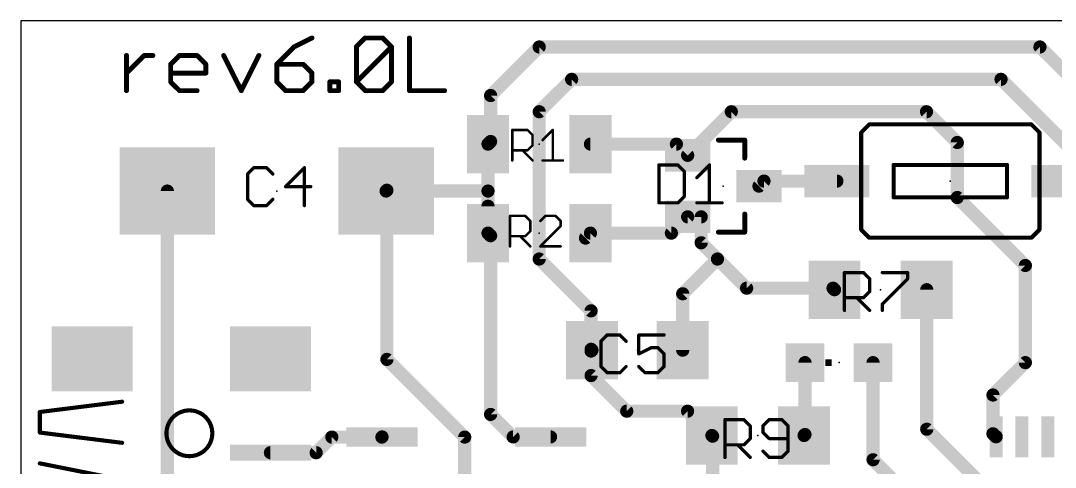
# Model space of a CAD drawing. Extents: x 1.3 to 95.4, y 0 to 60.
# Drawn here: x 5 to 36.92, y 24.77 to 38.56 of the extents above; entities that cross this region are included whole.
import ezdxf

# ---------------------------------------------------------------- set-up
doc = ezdxf.new("R2010")
doc.units = 0
for name, color, linetype in [('1', 12, 'CONTINUOUS'), ('20', 53, 'CONTINUOUS'), ('21', 253, 'CONTINUOUS'), ('23', 53, 'CONTINUOUS'), ('25', 253, 'CONTINUOUS')]:
    doc.layers.add(name, color=color, linetype=linetype)

# ---------------------------------------------------------------- blocks, each defined once
blk = doc.blocks.new('RECT')
blk.add_solid([(-0.5, -0.5), (0.5, -0.5), (-0.5, 0.5), (0.5, 0.5)])

msp = doc.modelspace()

# ---------------------------------------------------------------- linework, layer by layer
at = {"layer": '1'}
for points, const_width in [([(13.987, 38.0282), (13.4446, 37.757)], 0.1524), ([(15.358, 37.757), (15.6292, 38.0282)], 0.1524), ([(15.6292, 38.0282), (16.1715, 38.0282)], 0.1524), ([(16.1715, 38.0282), (16.4427, 37.757)], 0.1524), ([(16.9952, 38.0282), (16.9952, 36.4012)], 0.1524), ([(13.4446, 37.757), (12.9023, 37.2147)], 0.1524), ([(15.358, 36.6724), (15.358, 37.757)], 0.1524), ([(15.358, 36.6724), (16.4427, 37.757)], 0.1524), ([(16.4427, 37.757), (16.4427, 36.6724)], 0.1524), ([(19.5, 36.25), (21, 37.75)], 0.4064), ([(21, 37.75), (36.45, 37.75)], 0.4064), ([(36.45, 37.75), (39.5, 34.7)], 0.4064), ([(8.2637, 36.4012), (8.2637, 37.4859)], 0.1524), ([(8.2637, 36.9435), (8.806, 37.4859)], 0.1524), ([(8.806, 37.4859), (9.0772, 37.4859)], 0.1524), ([(9.628, 37.2147), (9.8992, 37.4859)], 0.1524), ([(9.8992, 37.4859), (10.4415, 37.4859)], 0.1524), ([(10.4415, 37.4859), (10.7127, 37.2147)], 0.1524), ([(11.2652, 37.4859), (11.8075, 36.4012)], 0.1524), ([(11.8075, 36.4012), (12.3498, 37.4859)], 0.1524), ([(9.628, 36.6724), (9.628, 37.2147)], 0.1524), ([(10.7127, 37.2147), (10.7127, 36.9435)], 0.1524), ([(12.9023, 37.2147), (12.9023, 36.6724)], 0.1524), ([(13.7158, 37.2147), (12.9023, 37.2147)], 0.1524), ([(13.987, 36.9435), (13.7158, 37.2147)], 0.1524), ([(10.7127, 36.9435), (9.628, 36.9435)], 0.1524), ([(9.8992, 36.4012), (9.628, 36.6724)], 0.1524), ([(12.9023, 36.6724), (13.1735, 36.4012)], 0.1524), ([(13.7158, 36.4012), (13.987, 36.6724)], 0.1524), ([(13.987, 36.6724), (13.987, 36.9435)], 0.1524), ([(14.5395, 36.4012), (14.5395, 36.6724)], 0.1524), ([(14.5395, 36.6724), (14.8106, 36.6724)], 0.1524), ([(14.8106, 36.6724), (14.8106, 36.4012)], 0.1524), ([(15.6292, 36.4012), (15.358, 36.6724)], 0.1524), ([(16.4427, 36.6724), (16.1715, 36.4012)], 0.1524), ([(21, 35.75), (22, 36.75)], 0.4064), ([(22, 36.75), (35.25, 36.75)], 0.4064), ([(35.25, 36.75), (37.5, 34.5)], 0.4064), ([(10.4415, 36.4012), (9.8992, 36.4012)], 0.1524), ([(13.1735, 36.4012), (13.7158, 36.4012)], 0.1524), ([(14.8106, 36.4012), (14.5395, 36.4012)], 0.1524), ([(16.1715, 36.4012), (15.6292, 36.4012)], 0.1524), ([(16.9952, 36.4012), (18.0799, 36.4012)], 0.1524), ([(19.5, 34.8307), (19.5, 36.25)], 0.4064), ([(21, 31.2), (21, 35.75)], 0.4064), ([(25.58, 34.4025), (26.9275, 35.75)], 0.4064), ([(26.9275, 35.75), (32.95, 35.75)], 0.4064), ([(32.95, 35.75), (33.9, 34.8)], 0.4064), ([(19.4193, 34.75), (19.5, 34.8307)], 0.4064), ([(19.4193, 33.3), (19.4193, 34.75)], 0.4064), ([(22.5807, 34.75), (25.2325, 34.75)], 0.4064), ([(25.2325, 34.75), (25.58, 34.4025)], 0.4064), ([(33.9, 34.8), (33.9, 33.1)], 0.4064), ([(16.3, 33.325), (16.275, 33.3)], 0.4064), ([(16.3, 28.1), (16.3, 33.325)], 0.4064), ([(27.78, 33.4525), (27.935, 33.6075)], 0.4064), ([(27.935, 33.6075), (30.185, 33.6075)], 0.4064), ([(9.525, 23.275), (9.525, 33.3)], 0.4064), ([(16.275, 33.3), (19.4193, 33.3)], 0.4064), ([(19.4193, 33.3), (19.4193, 32)], 0.4064), ([(33.9, 33.1), (36, 31)], 0.4064), ([(19.4193, 32), (19.4193, 32.8307)], 0.4064), ([(25.0775, 32), (25.58, 32.5025)], 0.4064), ([(25.58, 32.5025), (25.9975, 32.5025)], 0.4064), ([(25.9975, 32.5025), (25.9975, 31.7025)], 0.4064), ([(19.4193, 32), (19.5, 31.9193)], 0.4064), ([(19.5, 31.9193), (19.5, 26.4)], 0.4064), ([(22.5807, 32), (22.4275, 31.8468)], 0.4064), ([(22.5807, 32), (25.0775, 32)], 0.4064), ([(25.9975, 31.7025), (26.5, 31.2)], 0.4064), ([(22.6, 29.6), (21, 31.2)], 0.4064), ([(26.5, 31.2), (25.4275, 30.1275)], 0.4064), ([(26.5, 31.2), (27.4, 30.3)], 0.4064), ([(36, 31), (36, 28)], 0.4064), ([(25.4275, 30.1275), (25.4275, 28.385)], 0.4064), ([(27.4, 30.3), (30.0655, 30.3)], 0.4064), ([(30.0655, 30.3), (30.113, 30.2525)], 0.4064), ([(32.957, 25.943), (32.957, 30.2525)], 0.4064), ([(22.6, 28.4125), (22.6, 29.6)], 0.4064), ([(22.6275, 28.385), (22.6, 28.4125)], 0.4064), ([(22.6, 28.3575), (22.6275, 28.385)], 0.4064), ([(22.6, 27.6), (22.6, 28.3575)], 0.4064), ([(18.7, 25.7), (16.3, 28.1)], 0.4064), ([(29.2, 25.778), (29.2, 28)], 0.4064), ([(31.3, 25), (31.3, 28)], 0.4064), ([(36, 28), (35, 27)], 0.4064), ([(23.7, 26.5), (22.6, 27.6)], 0.4064), ([(35, 27), (35, 25.8025)], 0.4064), ([(19.5, 26.4), (20.195, 25.705)], 0.4064), ([(25.578, 26.5), (23.7, 26.5)], 0.4064), ([(26.328, 25.75), (25.578, 26.5)], 0.4064), ([(14.1175, 25.2175), (14.6, 25.7)], 0.4064), ([(14.6, 25.7), (16.145, 25.7)], 0.4064), ([(16.145, 25.7), (16.15, 25.705)], 0.4064), ([(18.7, 21.8), (18.7, 25.7)], 0.4064), ([(20.195, 25.705), (21.35, 25.705)], 0.4064), ([(26.35, 25.728), (26.328, 25.75)], 0.4064), ([(26.35, 23.25), (26.35, 25.728)], 0.4064), ([(29.172, 25.75), (29.2, 25.778)], 0.4064), ([(37.4, 21.5), (32.957, 25.943)], 0.4064), ([(35, 25.8025), (35.095, 25.7075)], 0.4064), ([(35.095, 25.7075), (35.1, 25.7125)], 0.4064), ([(12.705, 25.2175), (14.1175, 25.2175)], 0.4064), ([(31.3, 25), (32.3925, 23.9075)], 0.4064)]:
    msp.add_lwpolyline(points, dxfattribs=dict(at, const_width=const_width))
for points, const_width in [([(14.004, 37.9941, 1), (13.9699, 38.0623)], 0.0762), ([(15.6292, 38.0663, 1), (15.6292, 37.9901)], 0.0762), ([(15.6561, 38.0012, 1), (15.6023, 38.0551)], 0.0762), ([(16.1985, 38.0551, 1), (16.1446, 38.0012)], 0.0762), ([(16.1715, 37.9901, 1), (16.1715, 38.0663)], 0.0762), ([(17.0333, 38.0282, 1), (16.9571, 38.0282)], 0.0762), ([(13.4276, 37.7911, 1), (13.4617, 37.7229)], 0.0762), ([(13.4716, 37.7301, 1), (13.4177, 37.784)], 0.0762), ([(15.3961, 37.757, 1), (15.3199, 37.757)], 0.0762), ([(15.3311, 37.784, 1), (15.385, 37.7301)], 0.0762), ([(16.4808, 37.757, 1), (16.4046, 37.757)], 0.0762), ([(16.4696, 37.7301, 1), (16.4158, 37.784)], 0.0762), ([(16.4158, 37.7301, 1), (16.4696, 37.784)], 0.0762), ([(21, 37.8516, 1), (21, 37.6484)], 0.2032), ([(21.0718, 37.6782, 1), (20.9282, 37.8218)], 0.2032), ([(36.5218, 37.8218, 1), (36.3782, 37.6782)], 0.2032), ([(36.45, 37.6484, 1), (36.45, 37.8516)], 0.2032), ([(8.3018, 37.4859, 1), (8.2256, 37.4859)], 0.0762), ([(8.806, 37.524, 1), (8.806, 37.4478)], 0.0762), ([(8.833, 37.4589, 1), (8.7791, 37.5128)], 0.0762), ([(9.0772, 37.4478, 1), (9.0772, 37.524)], 0.0762), ([(9.8992, 37.524, 1), (9.8992, 37.4478)], 0.0762), ([(9.9261, 37.4589, 1), (9.8722, 37.5128)], 0.0762), ([(10.4684, 37.5128, 1), (10.4145, 37.4589)], 0.0762), ([(10.4415, 37.4478, 1), (10.4415, 37.524)], 0.0762), ([(11.2992, 37.5029, 1), (11.2311, 37.4688)], 0.0762), ([(12.3839, 37.4688, 1), (12.3157, 37.5029)], 0.0762), ([(9.6661, 37.2147, 1), (9.5899, 37.2147)], 0.0762), ([(9.6011, 37.2416, 1), (9.6549, 37.1878)], 0.0762), ([(10.7508, 37.2147, 1), (10.6746, 37.2147)], 0.0762), ([(10.6857, 37.1878, 1), (10.7396, 37.2416)], 0.0762), ([(12.9404, 37.2147, 1), (12.8642, 37.2147)], 0.0762), ([(12.9023, 37.2528, 1), (12.9023, 37.1766)], 0.0762), ([(12.8754, 37.2416, 1), (12.9293, 37.1878)], 0.0762), ([(13.7427, 37.2416, 1), (13.6889, 37.1878)], 0.0762), ([(13.7158, 37.1766, 1), (13.7158, 37.2528)], 0.0762), ([(8.2368, 36.9705, 1), (8.2906, 36.9166)], 0.0762), ([(9.628, 36.9816, 1), (9.628, 36.9054)], 0.0762), ([(9.6549, 36.6993, 1), (9.6011, 36.6454)], 0.0762), ([(10.6746, 36.9435, 1), (10.7508, 36.9435)], 0.0762), ([(10.7127, 36.9054, 1), (10.7127, 36.9816)], 0.0762), ([(12.9293, 36.6993, 1), (12.8754, 36.6454)], 0.0762), ([(14.0251, 36.9435, 1), (13.9489, 36.9435)], 0.0762), ([(13.96, 36.9166, 1), (14.0139, 36.9705)], 0.0762), ([(14.0139, 36.6454, 1), (13.96, 36.6993)], 0.0762), ([(14.5776, 36.6724, 1), (14.5014, 36.6724)], 0.0762), ([(14.5395, 36.7105, 1), (14.5395, 36.6343)], 0.0762), ([(14.8487, 36.6724, 1), (14.7725, 36.6724)], 0.0762), ([(14.8106, 36.6343, 1), (14.8106, 36.7105)], 0.0762), ([(15.385, 36.6993, 1), (15.3311, 36.6454)], 0.0762), ([(15.3311, 36.6993, 1), (15.385, 36.6454)], 0.0762), ([(16.4696, 36.6454, 1), (16.4158, 36.6993)], 0.0762), ([(22, 36.8516, 1), (22, 36.6484)], 0.2032), ([(22.0718, 36.6782, 1), (21.9282, 36.8218)], 0.2032), ([(35.3218, 36.8218, 1), (35.1782, 36.6782)], 0.2032), ([(35.25, 36.6484, 1), (35.25, 36.8516)], 0.2032), ([(8.2256, 36.4012, 1), (8.3018, 36.4012)], 0.0762), ([(9.5899, 36.6724, 1), (9.6661, 36.6724)], 0.0762), ([(9.8992, 36.4393, 1), (9.8992, 36.3631)], 0.0762), ([(9.8722, 36.3743, 1), (9.9261, 36.4281)], 0.0762), ([(10.4415, 36.3631, 1), (10.4415, 36.4393)], 0.0762), ([(11.7734, 36.4182, 1), (11.8416, 36.3842)], 0.0762), ([(11.7734, 36.3842, 1), (11.8416, 36.4182)], 0.0762), ([(12.8642, 36.6724, 1), (12.9404, 36.6724)], 0.0762), ([(13.1735, 36.4393, 1), (13.1735, 36.3631)], 0.0762), ([(13.1465, 36.3743, 1), (13.2004, 36.4281)], 0.0762), ([(13.6889, 36.4281, 1), (13.7427, 36.3743)], 0.0762), ([(13.7158, 36.3631, 1), (13.7158, 36.4393)], 0.0762), ([(13.9489, 36.6724, 1), (14.0251, 36.6724)], 0.0762), ([(14.5395, 36.4393, 1), (14.5395, 36.3631)], 0.0762), ([(14.5014, 36.4012, 1), (14.5776, 36.4012)], 0.0762), ([(14.7725, 36.4012, 1), (14.8487, 36.4012)], 0.0762), ([(14.8106, 36.3631, 1), (14.8106, 36.4393)], 0.0762), ([(15.3199, 36.6724, 1), (15.3961, 36.6724)], 0.0762), ([(15.6292, 36.4393, 1), (15.6292, 36.3631)], 0.0762), ([(15.6023, 36.3743, 1), (15.6561, 36.4281)], 0.0762), ([(16.1446, 36.4281, 1), (16.1985, 36.3743)], 0.0762), ([(16.1715, 36.3631, 1), (16.1715, 36.4393)], 0.0762), ([(16.4046, 36.6724, 1), (16.4808, 36.6724)], 0.0762), ([(16.9952, 36.4393, 1), (16.9952, 36.3631)], 0.0762), ([(16.9571, 36.4012, 1), (17.0333, 36.4012)], 0.0762), ([(18.0799, 36.3631, 1), (18.0799, 36.4393)], 0.0762), ([(19.6016, 36.25, 1), (19.3984, 36.25)], 0.2032), ([(19.4282, 36.3218, 1), (19.5718, 36.1782)], 0.2032), ([(21.1016, 35.75, 1), (20.8984, 35.75)], 0.2032), ([(20.9282, 35.8218, 1), (21.0718, 35.6782)], 0.2032), ([(26.9275, 35.8516, 1), (26.9275, 35.6484)], 0.2032), ([(26.9993, 35.6782, 1), (26.8557, 35.8218)], 0.2032), ([(33.0218, 35.8218, 1), (32.8782, 35.6782)], 0.2032), ([(32.95, 35.6484, 1), (32.95, 35.8516)], 0.2032), ([(19.5209, 34.75, 1), (19.3177, 34.75)], 0.2032), ([(19.3475, 34.8218, 1), (19.4911, 34.6782)], 0.2032), ([(19.3984, 34.8307, 1), (19.6016, 34.8307)], 0.2032), ([(19.5718, 34.7589, 1), (19.4282, 34.9025)], 0.2032), ([(22.5807, 34.8516, 1), (22.5807, 34.6484)], 0.2032), ([(25.3043, 34.8218, 1), (25.1607, 34.6782)], 0.2032), ([(25.2325, 34.6484, 1), (25.2325, 34.8516)], 0.2032), ([(34.0016, 34.8, 1), (33.7984, 34.8)], 0.2032), ([(33.8282, 34.7282, 1), (33.9718, 34.8718)], 0.2032), ([(25.5082, 34.4743, 1), (25.6518, 34.3307)], 0.2032), ([(25.5082, 34.3307, 1), (25.6518, 34.4743)], 0.2032), ([(16.4016, 33.325, 1), (16.1984, 33.325)], 0.2032), ([(16.3718, 33.2532, 1), (16.2282, 33.3968)], 0.2032), ([(27.7082, 33.5243, 1), (27.8518, 33.3807)], 0.2032), ([(27.935, 33.7091, 1), (27.935, 33.5059)], 0.2032), ([(28.0068, 33.5357, 1), (27.8632, 33.6793)], 0.2032), ([(30.185, 33.5059, 1), (30.185, 33.7091)], 0.2032), ([(9.6266, 33.3, 1), (9.4234, 33.3)], 0.2032), ([(16.275, 33.4016, 1), (16.275, 33.1984)], 0.2032), ([(16.2032, 33.3718, 1), (16.3468, 33.2282)], 0.2032), ([(19.5209, 33.3, 1), (19.3177, 33.3)], 0.2032), ([(19.3177, 33.3, 1), (19.5209, 33.3)], 0.2032), ([(19.4193, 33.1984, 1), (19.4193, 33.4016)], 0.2032), ([(33.7984, 33.1, 1), (34.0016, 33.1)], 0.2032), ([(33.9718, 33.1718, 1), (33.8282, 33.0282)], 0.2032), ([(19.5209, 32.8307, 1), (19.3177, 32.8307)], 0.2032), ([(25.58, 32.6041, 1), (25.58, 32.4009)], 0.2032), ([(25.6518, 32.4307, 1), (25.5082, 32.5743)], 0.2032), ([(26.0991, 32.5025, 1), (25.8959, 32.5025)], 0.2032), ([(25.9975, 32.4009, 1), (25.9975, 32.6041)], 0.2032), ([(19.3177, 32, 1), (19.5209, 32)], 0.2032), ([(19.3177, 32, 1), (19.5209, 32)], 0.2032), ([(19.4911, 32.0718, 1), (19.3475, 31.9282)], 0.2032), ([(19.6016, 31.9193, 1), (19.3984, 31.9193)], 0.2032), ([(19.4282, 31.8475, 1), (19.5718, 31.9911)], 0.2032), ([(22.3557, 31.9186, 1), (22.4993, 31.775)], 0.2032), ([(22.5807, 32.1016, 1), (22.5807, 31.8984)], 0.2032), ([(22.6525, 31.9282, 1), (22.5089, 32.0718)], 0.2032), ([(25.0057, 32.0718, 1), (25.1493, 31.9282)], 0.2032), ([(25.0775, 31.8984, 1), (25.0775, 32.1016)], 0.2032), ([(25.8959, 31.7025, 1), (26.0991, 31.7025)], 0.2032), ([(26.0693, 31.7743, 1), (25.9257, 31.6307)], 0.2032), ([(20.8984, 31.2, 1), (21.1016, 31.2)], 0.2032), ([(21.0718, 31.2718, 1), (20.9282, 31.1282)], 0.2032), ([(26.5718, 31.2718, 1), (26.4282, 31.1282)], 0.2032), ([(26.5718, 31.1282, 1), (26.4282, 31.2718)], 0.2032), ([(26.4282, 31.1282, 1), (26.5718, 31.2718)], 0.2032), ([(36.1016, 31, 1), (35.8984, 31)], 0.2032), ([(35.9282, 30.9282, 1), (36.0718, 31.0718)], 0.2032), ([(25.5291, 30.1275, 1), (25.3259, 30.1275)], 0.2032), ([(27.4, 30.4016, 1), (27.4, 30.1984)], 0.2032), ([(27.3282, 30.2282, 1), (27.4718, 30.3718)], 0.2032), ([(30.1373, 30.3718, 1), (29.9937, 30.2282)], 0.2032), ([(30.0412, 30.1807, 1), (30.1848, 30.3243)], 0.2032), ([(30.0655, 30.1984, 1), (30.0655, 30.4016)], 0.2032), ([(33.0586, 30.2525, 1), (32.8554, 30.2525)], 0.2032), ([(25.3557, 30.1993, 1), (25.4993, 30.0557)], 0.2032), ([(22.7016, 29.6, 1), (22.4984, 29.6)], 0.2032), ([(22.5282, 29.5282, 1), (22.6718, 29.6718)], 0.2032), ([(22.7016, 28.3575, 1), (22.4984, 28.3575)], 0.2032), ([(22.4984, 28.4125, 1), (22.7016, 28.4125)], 0.2032), ([(22.6718, 28.4843, 1), (22.5282, 28.3407)], 0.2032), ([(22.5282, 28.4293, 1), (22.6718, 28.2857)], 0.2032), ([(22.6993, 28.3132, 1), (22.5557, 28.4568)], 0.2032), ([(22.5557, 28.3132, 1), (22.6993, 28.4568)], 0.2032), ([(25.3259, 28.385, 1), (25.5291, 28.385)], 0.2032), ([(16.1984, 28.1, 1), (16.4016, 28.1)], 0.2032), ([(16.3718, 28.1718, 1), (16.2282, 28.0282)], 0.2032), ([(29.3016, 28, 1), (29.0984, 28)], 0.2032), ([(31.4016, 28, 1), (31.1984, 28)], 0.2032), ([(35.8984, 28, 1), (36.1016, 28)], 0.2032), ([(36.0718, 27.9282, 1), (35.9282, 28.0718)], 0.2032), ([(22.6718, 27.6718, 1), (22.5282, 27.5282)], 0.2032), ([(22.4984, 27.6, 1), (22.7016, 27.6)], 0.2032), ([(35.1016, 27, 1), (34.8984, 27)], 0.2032), ([(34.9282, 27.0718, 1), (35.0718, 26.9282)], 0.2032), ([(19.3984, 26.4, 1), (19.6016, 26.4)], 0.2032), ([(19.5718, 26.4718, 1), (19.4282, 26.3282)], 0.2032), ([(23.7, 26.6016, 1), (23.7, 26.3984)], 0.2032), ([(23.6282, 26.4282, 1), (23.7718, 26.5718)], 0.2032), ([(25.6498, 26.5718, 1), (25.5062, 26.4282)], 0.2032), ([(25.578, 26.3984, 1), (25.578, 26.6016)], 0.2032), ([(14.6, 25.8016, 1), (14.6, 25.5984)], 0.2032), ([(14.6718, 25.6282, 1), (14.5282, 25.7718)], 0.2032), ([(16.0732, 25.7718, 1), (16.2168, 25.6282)], 0.2032), ([(16.2218, 25.6332, 1), (16.0782, 25.7768)], 0.2032), ([(16.145, 25.5984, 1), (16.145, 25.8016)], 0.2032), ([(18.8016, 25.7, 1), (18.5984, 25.7)], 0.2032), ([(18.6282, 25.6282, 1), (18.7718, 25.7718)], 0.2032), ([(20.195, 25.8066, 1), (20.195, 25.6034)], 0.2032), ([(20.1232, 25.6332, 1), (20.2668, 25.7768)], 0.2032), ([(21.35, 25.6034, 1), (21.35, 25.8066)], 0.2032), ([(26.3998, 25.8218, 1), (26.2562, 25.6782)], 0.2032), ([(26.4516, 25.728, 1), (26.2484, 25.728)], 0.2032), ([(26.2562, 25.6782, 1), (26.3998, 25.8218)], 0.2032), ([(26.2782, 25.6562, 1), (26.4218, 25.7998)], 0.2032), ([(29.1002, 25.8218, 1), (29.2438, 25.6782)], 0.2032), ([(29.0984, 25.778, 1), (29.3016, 25.778)], 0.2032), ([(29.2718, 25.7062, 1), (29.1282, 25.8498)], 0.2032), ([(32.8554, 25.943, 1), (33.0586, 25.943)], 0.2032), ([(33.0288, 26.0148, 1), (32.8852, 25.8712)], 0.2032), ([(34.8984, 25.8025, 1), (35.1016, 25.8025)], 0.2032), ([(35.0718, 25.8743, 1), (34.9282, 25.7307)], 0.2032), ([(35.0232, 25.7793, 1), (35.1668, 25.6357)], 0.2032), ([(35.0232, 25.6357, 1), (35.1668, 25.7793)], 0.2032), ([(35.1718, 25.6407, 1), (35.0282, 25.7843)], 0.2032), ([(12.705, 25.3191, 1), (12.705, 25.1159)], 0.2032), ([(14.0457, 25.2893, 1), (14.1893, 25.1457)], 0.2032), ([(14.1175, 25.1159, 1), (14.1175, 25.3191)], 0.2032), ([(31.1984, 25, 1), (31.4016, 25)], 0.2032), ([(31.3718, 25.0718, 1), (31.2282, 24.9282)], 0.2032)]:
    msp.add_lwpolyline(points, format="xyb", dxfattribs=dict(at, const_width=const_width))
at = {"layer": '20'}
for p, q in [((95.375, 38.5625), (5, 38.5625)), ((5, 38.5625), (5, 0))]:
    msp.add_line(p, q, dxfattribs=at)
at = {"layer": '21'}
for points, const_width in [([(30.9125, 35.13, 1), (30.9575, 35.085)], 0.0635), ([(30.9668, 35.1075, 1), (30.9033, 35.1075)], 0.0635), ([(31.185, 35.3893, 1), (31.185, 35.3257)], 0.0635), ([(31.2075, 35.335, 1), (31.1625, 35.38)], 0.0635), ([(36.2075, 35.38, 1), (36.1625, 35.335)], 0.0635), ([(36.185, 35.3257, 1), (36.185, 35.3893)], 0.0635), ([(36.4668, 35.1075, 1), (36.4032, 35.1075)], 0.0635), ([(36.4125, 35.085, 1), (36.4575, 35.13)], 0.0635), ([(26.5276, 34.913, 1), (26.5276, 34.8368)], 0.0762), ([(27.3785, 34.8749, 1), (27.3023, 34.8749)], 0.0762), ([(27.3404, 34.8368, 1), (27.3404, 34.913)], 0.0762), ([(27.3023, 34.3161, 1), (27.3785, 34.3161)], 0.0762), ([(31.935, 34.1393, 1), (31.935, 34.0757)], 0.0635), ([(31.9668, 34.1075, 1), (31.9033, 34.1075)], 0.0635), ([(35.4668, 34.1075, 1), (35.4032, 34.1075)], 0.0635), ([(35.435, 34.0757, 1), (35.435, 34.1393)], 0.0635), ([(31.935, 33.1393, 1), (31.935, 33.0757)], 0.0635), ([(31.9033, 33.1075, 1), (31.9668, 33.1075)], 0.0635), ([(35.4032, 33.1075, 1), (35.4668, 33.1075)], 0.0635), ([(35.435, 33.0757, 1), (35.435, 33.1393)], 0.0635), ([(27.3785, 32.5889, 1), (27.3023, 32.5889)], 0.0762), ([(26.5276, 32.0682, 1), (26.5276, 31.992)], 0.0762), ([(27.3023, 32.0301, 1), (27.3785, 32.0301)], 0.0762), ([(27.3404, 31.992, 1), (27.3404, 32.0682)], 0.0762), ([(30.9575, 32.13, 1), (30.9125, 32.085)], 0.0635), ([(30.9033, 32.1075, 1), (30.9668, 32.1075)], 0.0635), ([(36.4032, 32.1075, 1), (36.4668, 32.1075)], 0.0635), ([(36.4575, 32.085, 1), (36.4125, 32.13)], 0.0635), ([(31.185, 31.8893, 1), (31.185, 31.8258)], 0.0635), ([(31.1625, 31.835, 1), (31.2075, 31.88)], 0.0635), ([(36.1625, 31.88, 1), (36.2075, 31.835)], 0.0635), ([(36.185, 31.8258, 1), (36.185, 31.8893)], 0.0635), ([(8.1339, 26.761, 1), (8.1261, 26.824)], 0.0635), ([(5.5861, 26.5065, 1), (5.5939, 26.4435)], 0.0635), ([(5.6217, 26.475, 1), (5.5583, 26.475)], 0.0635), ([(10.205, 25.1104, 1), (10.205, 26.5246, 1), (10.205, 25.1104)], 0.127), ([(5.5939, 25.8715, 1), (5.5861, 25.8085)], 0.0635), ([(5.5583, 25.84, 1), (5.6217, 25.84)], 0.0635), ([(8.1261, 25.491, 1), (8.1339, 25.554)], 0.0635), ([(5.5962, 24.9186, 1), (5.5838, 24.8564)], 0.0635)]:
    msp.add_lwpolyline(points, format="xyb", dxfattribs=dict(at, const_width=const_width))
for points, const_width in [([(31.185, 35.3575), (30.935, 35.1075)], 0.127), ([(30.935, 35.1075), (30.935, 32.1075)], 0.127), ([(36.185, 35.3575), (31.185, 35.3575)], 0.127), ([(36.435, 35.1075), (36.185, 35.3575)], 0.127), ([(36.435, 32.1075), (36.435, 35.1075)], 0.127), ([(26.5276, 34.8749), (27.3404, 34.8749)], 0.1524), ([(27.3404, 34.8749), (27.3404, 34.3161)], 0.1524), ([(35.435, 34.1075), (31.935, 34.1075)], 0.127), ([(31.935, 34.1075), (31.935, 33.1075)], 0.127), ([(35.435, 33.1075), (35.435, 34.1075)], 0.127), ([(31.935, 33.1075), (35.435, 33.1075)], 0.127), ([(27.3404, 32.5889), (27.3404, 32.0301)], 0.1524), ([(27.3404, 32.0301), (26.5276, 32.0301)], 0.1524), ([(30.935, 32.1075), (31.185, 31.8575)], 0.127), ([(36.185, 31.8575), (36.435, 32.1075)], 0.127), ([(31.185, 31.8575), (36.185, 31.8575)], 0.127), ([(8.13, 26.7925), (5.59, 26.475)], 0.127), ([(5.59, 26.475), (5.59, 25.84)], 0.127), ([(5.59, 25.84), (8.13, 25.5225)], 0.127), ([(5.59, 24.8875), (8.765, 24.2525)], 0.127)]:
    msp.add_lwpolyline(points, dxfattribs=dict(at, const_width=const_width))
at = {"layer": '23'}
for p in [(21, 34.75), (33.685, 33.6075), (12.9, 33.3), (26.68, 33.4525), (21, 32), (31.535, 30.2525), (24.0275, 28.385), (30.25, 28), (27.75, 25.75)]:
    msp.add_point(p, dxfattribs=at)
at = {"layer": '25'}
for points, const_width in [([(20.1681, 35.2053, 1), (20.1681, 35.1672)], 0.0381), ([(20.1872, 35.1862, 1), (20.1491, 35.1862)], 0.0381), ([(20.6519, 35.1997, 1), (20.6249, 35.1727)], 0.0381), ([(20.6384, 35.1672, 1), (20.6384, 35.2053)], 0.0381), ([(21.4362, 35.1862, 1), (21.3981, 35.1862)], 0.0381), ([(21.4306, 35.1727, 1), (21.4037, 35.1997)], 0.0381), ([(20.8142, 35.0294, 1), (20.7761, 35.0294)], 0.0381), ([(20.7817, 35.016, 1), (20.8086, 35.0429)], 0.0381), ([(21.0901, 34.8861, 1), (21.1171, 34.8592)], 0.0381), ([(20.1681, 34.5782, 1), (20.1681, 34.5401)], 0.0381), ([(20.4951, 34.5726, 1), (20.4682, 34.5457)], 0.0381), ([(20.6249, 34.5726, 1), (20.6519, 34.5457)], 0.0381), ([(20.6384, 34.5401, 1), (20.6384, 34.5782)], 0.0381), ([(20.7761, 34.7159, 1), (20.8142, 34.7159)], 0.0381), ([(20.8086, 34.7024, 1), (20.7817, 34.7294)], 0.0381), ([(20.1491, 34.2456, 1), (20.1872, 34.2456)], 0.0381), ([(20.7817, 34.2321, 1), (20.8086, 34.2591)], 0.0381), ([(21.1036, 34.2647, 1), (21.1036, 34.2266)], 0.0381), ([(21.3981, 34.2456, 1), (21.4362, 34.2456)], 0.0381), ([(21.7307, 34.2266, 1), (21.7307, 34.2647)], 0.0381), ([(11.9828, 33.8433, 1), (12.0188, 33.8073)], 0.0508), ([(12.0262, 33.8253, 1), (11.9754, 33.8253)], 0.0508), ([(12.1957, 34.0456, 1), (12.1957, 33.9948)], 0.0508), ([(12.2137, 34.0022, 1), (12.1777, 34.0382)], 0.0508), ([(12.6035, 34.0382, 1), (12.5675, 34.0022)], 0.0508), ([(12.5855, 33.9948, 1), (12.5855, 34.0456)], 0.0508), ([(12.7624, 33.8073, 1), (12.7984, 33.8433)], 0.0508), ([(13.7803, 34.0202, 1), (13.7295, 34.0202)], 0.0508), ([(13.7729, 34.0022, 1), (13.7369, 34.0382)], 0.0508), ([(24.7187, 34.1052, 1), (24.6679, 34.1052)], 0.0508), ([(24.6933, 34.1306, 1), (24.6933, 34.0798)], 0.0508), ([(25.296, 34.1232, 1), (25.26, 34.0872)], 0.0508), ([(25.278, 34.0798, 1), (25.278, 34.1306)], 0.0508), ([(25.4983, 33.9103, 1), (25.4475, 33.9103)], 0.0508), ([(25.4549, 33.8923, 1), (25.4909, 33.9283)], 0.0508), ([(26.2779, 34.1052, 1), (26.2271, 34.1052)], 0.0508), ([(26.2705, 34.0872, 1), (26.2345, 34.1232)], 0.0508), ([(25.8447, 33.7334, 1), (25.8807, 33.6974)], 0.0508), ([(13.1522, 33.4535, 1), (13.1882, 33.4175)], 0.0508), ([(13.1702, 33.4609, 1), (13.1702, 33.4101)], 0.0508), ([(13.9498, 33.4101, 1), (13.9498, 33.4609)], 0.0508), ([(12.0188, 33.0637, 1), (11.9828, 33.0277)], 0.0508), ([(11.9754, 33.0457, 1), (12.0262, 33.0457)], 0.0508), ([(12.1957, 32.8762, 1), (12.1957, 32.8254)], 0.0508), ([(12.1777, 32.8328, 1), (12.2137, 32.8688)], 0.0508), ([(12.5675, 32.8688, 1), (12.6035, 32.8328)], 0.0508), ([(12.5855, 32.8254, 1), (12.5855, 32.8762)], 0.0508), ([(12.7984, 33.0277, 1), (12.7624, 33.0637)], 0.0508), ([(24.6933, 32.9612, 1), (24.6933, 32.9104)], 0.0508), ([(24.6679, 32.9358, 1), (24.7187, 32.9358)], 0.0508), ([(25.26, 32.9538, 1), (25.296, 32.9178)], 0.0508), ([(25.278, 32.9104, 1), (25.278, 32.9612)], 0.0508), ([(25.4475, 33.1307, 1), (25.4983, 33.1307)], 0.0508), ([(25.4909, 33.1127, 1), (25.4549, 33.1487)], 0.0508), ([(25.8627, 32.9612, 1), (25.8627, 32.9104)], 0.0508), ([(26.2271, 32.9358, 1), (26.2779, 32.9358)], 0.0508), ([(26.6423, 32.9104, 1), (26.6423, 32.9612)], 0.0508), ([(13.7295, 32.8508, 1), (13.7803, 32.8508)], 0.0508), ([(20.0981, 32.5503, 1), (20.0981, 32.5122)], 0.0381), ([(20.1172, 32.5312, 1), (20.0791, 32.5312)], 0.0381), ([(20.5819, 32.5447, 1), (20.5549, 32.5177)], 0.0381), ([(20.5684, 32.5122, 1), (20.5684, 32.5503)], 0.0381), ([(21.1904, 32.5503, 1), (21.1904, 32.5122)], 0.0381), ([(21.2039, 32.5177, 1), (21.1769, 32.5447)], 0.0381), ([(21.5174, 32.5447, 1), (21.4904, 32.5177)], 0.0381), ([(21.5039, 32.5122, 1), (21.5039, 32.5503)], 0.0381), ([(20.7442, 32.3744, 1), (20.7061, 32.3744)], 0.0381), ([(20.7117, 32.361, 1), (20.7386, 32.3879)], 0.0381), ([(21.0201, 32.3879, 1), (21.0471, 32.361)], 0.0381), ([(21.6797, 32.3744, 1), (21.6416, 32.3744)], 0.0381), ([(21.6472, 32.361, 1), (21.6742, 32.3879)], 0.0381), ([(21.6742, 32.2042, 1), (21.6472, 32.2311)], 0.0381), ([(20.0981, 31.9232, 1), (20.0981, 31.8851)], 0.0381), ([(20.4251, 31.9176, 1), (20.3982, 31.8907)], 0.0381), ([(20.5549, 31.9176, 1), (20.5819, 31.8907)], 0.0381), ([(20.5684, 31.8851, 1), (20.5684, 31.9232)], 0.0381), ([(20.7061, 32.0609, 1), (20.7442, 32.0609)], 0.0381), ([(20.7386, 32.0474, 1), (20.7117, 32.0744)], 0.0381), ([(21.6416, 32.2177, 1), (21.6797, 32.2177)], 0.0381), ([(20.0791, 31.5906, 1), (20.1172, 31.5906)], 0.0381), ([(20.7117, 31.5771, 1), (20.7386, 31.6041)], 0.0381), ([(21.0336, 31.6097, 1), (21.0336, 31.5716)], 0.0381), ([(21.0201, 31.6041, 1), (21.0471, 31.5771)], 0.0381), ([(21.6607, 31.5716, 1), (21.6607, 31.6097)], 0.0381), ([(30.4424, 30.7827, 1), (30.3916, 30.7827)], 0.0508), ([(30.417, 30.8081, 1), (30.417, 30.7573)], 0.0508), ([(31.0197, 30.8007, 1), (30.9837, 30.7647)], 0.0508), ([(31.0017, 30.7573, 1), (31.0017, 30.8081)], 0.0508), ([(31.5864, 30.8081, 1), (31.5864, 30.7573)], 0.0508), ([(32.3914, 30.7827, 1), (32.3406, 30.7827)], 0.0508), ([(32.366, 30.7573, 1), (32.366, 30.8081)], 0.0508), ([(31.222, 30.5878, 1), (31.1712, 30.5878)], 0.0508), ([(31.1786, 30.5698, 1), (31.2146, 30.6058)], 0.0508), ([(32.3406, 30.5878, 1), (32.3914, 30.5878)], 0.0508), ([(32.384, 30.5698, 1), (32.348, 30.6058)], 0.0508), ([(30.417, 30.0285, 1), (30.417, 29.9777)], 0.0508), ([(30.8248, 30.0211, 1), (30.7888, 29.9851)], 0.0508), ([(30.9837, 30.0211, 1), (31.0197, 29.9851)], 0.0508), ([(31.0017, 29.9777, 1), (31.0017, 30.0285)], 0.0508), ([(31.1712, 30.198, 1), (31.222, 30.198)], 0.0508), ([(31.2146, 30.18, 1), (31.1786, 30.216)], 0.0508), ([(31.5684, 29.8262, 1), (31.6044, 29.7902)], 0.0508), ([(31.6118, 29.8082, 1), (31.561, 29.8082)], 0.0508), ([(30.3916, 29.6133, 1), (30.4424, 29.6133)], 0.0508), ([(31.1786, 29.5953, 1), (31.2146, 29.6313)], 0.0508), ([(31.561, 29.6133, 1), (31.6118, 29.6133)], 0.0508), ([(23.0982, 28.8806, 1), (23.0982, 28.8298)], 0.0508), ([(23.1162, 28.8372, 1), (23.0802, 28.8732)], 0.0508), ([(23.506, 28.8732, 1), (23.47, 28.8372)], 0.0508), ([(23.488, 28.8298, 1), (23.488, 28.8806)], 0.0508), ([(24.0727, 28.8806, 1), (24.0727, 28.8298)], 0.0508), ([(24.0981, 28.8552, 1), (24.0473, 28.8552)], 0.0508), ([(24.8523, 28.8298, 1), (24.8523, 28.8806)], 0.0508), ([(22.8853, 28.6783, 1), (22.9213, 28.6423)], 0.0508), ([(22.9287, 28.6603, 1), (22.8779, 28.6603)], 0.0508), ([(23.6649, 28.6423, 1), (23.7009, 28.6783)], 0.0508), ([(24.4625, 28.4908, 1), (24.4625, 28.44)], 0.0508), ([(24.4739, 28.4427, 1), (24.4511, 28.4881)], 0.0508), ([(24.6754, 28.4834, 1), (24.6394, 28.4474)], 0.0508), ([(24.6574, 28.44, 1), (24.6574, 28.4908)], 0.0508), ([(24.0613, 28.2932, 1), (24.0841, 28.2478)], 0.0508), ([(24.0473, 28.2705, 1), (24.0981, 28.2705)], 0.0508), ([(24.8777, 28.2705, 1), (24.8269, 28.2705)], 0.0508), ([(24.8343, 28.2525, 1), (24.8703, 28.2885)], 0.0508), ([(22.9213, 27.8987, 1), (22.8853, 27.8627)], 0.0508), ([(22.8779, 27.8807, 1), (22.9287, 27.8807)], 0.0508), ([(23.7009, 27.8627, 1), (23.6649, 27.8987)], 0.0508), ([(24.0907, 27.8987, 1), (24.0547, 27.8627)], 0.0508), ([(24.8269, 27.8807, 1), (24.8777, 27.8807)], 0.0508), ([(24.8703, 27.8627, 1), (24.8343, 27.8987)], 0.0508), ([(23.0982, 27.7112, 1), (23.0982, 27.6604)], 0.0508), ([(23.0802, 27.6678, 1), (23.1162, 27.7038)], 0.0508), ([(23.47, 27.7038, 1), (23.506, 27.6678)], 0.0508), ([(23.488, 27.6604, 1), (23.488, 27.7112)], 0.0508), ([(24.2676, 27.7112, 1), (24.2676, 27.6604)], 0.0508), ([(24.2496, 27.6678, 1), (24.2856, 27.7038)], 0.0508), ([(24.6394, 27.7038, 1), (24.6754, 27.6678)], 0.0508), ([(24.6574, 27.6604, 1), (24.6574, 27.7112)], 0.0508), ([(26.7562, 26.2402, 1), (26.7054, 26.2402)], 0.0508), ([(26.7308, 26.2656, 1), (26.7308, 26.2148)], 0.0508), ([(27.3335, 26.2582, 1), (27.2975, 26.2222)], 0.0508), ([(27.3155, 26.2148, 1), (27.3155, 26.2656)], 0.0508), ([(28.0951, 26.2656, 1), (28.0951, 26.2148)], 0.0508), ([(28.1131, 26.2222, 1), (28.0771, 26.2582)], 0.0508), ([(28.5029, 26.2582, 1), (28.4669, 26.2222)], 0.0508), ([(28.4849, 26.2148, 1), (28.4849, 26.2656)], 0.0508), ([(27.5358, 26.0453, 1), (27.485, 26.0453)], 0.0508), ([(27.4924, 26.0273, 1), (27.5284, 26.0633)], 0.0508), ([(27.8822, 26.0633, 1), (27.9182, 26.0273)], 0.0508), ([(27.9182, 25.8684, 1), (27.8822, 25.8324)], 0.0508), ([(27.9256, 26.0453, 1), (27.8748, 26.0453)], 0.0508), ([(27.8748, 25.8504, 1), (27.9256, 25.8504)], 0.0508), ([(28.7052, 26.0453, 1), (28.6544, 26.0453)], 0.0508), ([(28.6618, 26.0273, 1), (28.6978, 26.0633)], 0.0508), ([(27.485, 25.6555, 1), (27.5358, 25.6555)], 0.0508), ([(27.5284, 25.6375, 1), (27.4924, 25.6735)], 0.0508), ([(28.0951, 25.6809, 1), (28.0951, 25.6301)], 0.0508), ([(28.0771, 25.6375, 1), (28.1131, 25.6735)], 0.0508), ([(28.6798, 25.6301, 1), (28.6798, 25.6809)], 0.0508), ([(26.7308, 25.486, 1), (26.7308, 25.4352)], 0.0508), ([(27.1386, 25.4786, 1), (27.1026, 25.4426)], 0.0508), ([(27.2975, 25.4786, 1), (27.3335, 25.4426)], 0.0508), ([(27.3155, 25.4352, 1), (27.3155, 25.486)], 0.0508), ([(27.9182, 25.2837, 1), (27.8822, 25.2477)], 0.0508), ([(28.6544, 25.2657, 1), (28.7052, 25.2657)], 0.0508), ([(28.6978, 25.2477, 1), (28.6618, 25.2837)], 0.0508), ([(26.7054, 25.0708, 1), (26.7562, 25.0708)], 0.0508), ([(27.4924, 25.0528, 1), (27.5284, 25.0888)], 0.0508), ([(28.0951, 25.0962, 1), (28.0951, 25.0454)], 0.0508), ([(28.0771, 25.0528, 1), (28.1131, 25.0888)], 0.0508), ([(28.4669, 25.0888, 1), (28.5029, 25.0528)], 0.0508), ([(28.4849, 25.0454, 1), (28.4849, 25.0962)], 0.0508)]:
    msp.add_lwpolyline(points, format="xyb", dxfattribs=dict(at, const_width=const_width))
for points, const_width in [([(20.1681, 34.2456), (20.1681, 35.1862)], 0.0762), ([(20.1681, 35.1862), (20.6384, 35.1862)], 0.0762), ([(20.6384, 35.1862), (20.7952, 35.0294)], 0.0762), ([(21.1036, 34.8727), (21.4172, 35.1862)], 0.0762), ([(21.4172, 35.1862), (21.4172, 34.2456)], 0.0762), ([(20.7952, 35.0294), (20.7952, 34.7159)], 0.0762), ([(20.6384, 34.5591), (20.1681, 34.5591)], 0.0762), ([(20.4816, 34.5591), (20.7952, 34.2456)], 0.0762), ([(20.7952, 34.7159), (20.6384, 34.5591)], 0.0762), ([(21.1036, 34.2456), (21.7307, 34.2456)], 0.0762), ([(12.1957, 34.0202), (12.0008, 33.8253)], 0.1016), ([(12.0008, 33.8253), (12.0008, 33.0457)], 0.1016), ([(12.5855, 34.0202), (12.1957, 34.0202)], 0.1016), ([(12.7804, 33.8253), (12.5855, 34.0202)], 0.1016), ([(13.7549, 34.0202), (13.1702, 33.4355)], 0.1016), ([(13.7549, 32.8508), (13.7549, 34.0202)], 0.1016), ([(24.6933, 34.1052), (24.6933, 32.9358)], 0.1016), ([(25.278, 34.1052), (24.6933, 34.1052)], 0.1016), ([(25.4729, 33.9103), (25.278, 34.1052)], 0.1016), ([(25.4729, 33.1307), (25.4729, 33.9103)], 0.1016), ([(25.8627, 33.7154), (26.2525, 34.1052)], 0.1016), ([(26.2525, 34.1052), (26.2525, 32.9358)], 0.1016), ([(13.1702, 33.4355), (13.9498, 33.4355)], 0.1016), ([(12.0008, 33.0457), (12.1957, 32.8508)], 0.1016), ([(12.1957, 32.8508), (12.5855, 32.8508)], 0.1016), ([(12.5855, 32.8508), (12.7804, 33.0457)], 0.1016), ([(24.6933, 32.9358), (25.278, 32.9358)], 0.1016), ([(25.278, 32.9358), (25.4729, 33.1307)], 0.1016), ([(25.8627, 32.9358), (26.6423, 32.9358)], 0.1016), ([(20.0981, 31.5906), (20.0981, 32.5312)], 0.0762), ([(20.0981, 32.5312), (20.5684, 32.5312)], 0.0762), ([(20.5684, 32.5312), (20.7252, 32.3744)], 0.0762), ([(21.1904, 32.5312), (21.0336, 32.3744)], 0.0762), ([(21.5039, 32.5312), (21.1904, 32.5312)], 0.0762), ([(21.6607, 32.3744), (21.5039, 32.5312)], 0.0762), ([(20.7252, 32.3744), (20.7252, 32.0609)], 0.0762), ([(21.0336, 31.5906), (21.6607, 32.2177)], 0.0762), ([(21.6607, 32.2177), (21.6607, 32.3744)], 0.0762), ([(20.5684, 31.9041), (20.0981, 31.9041)], 0.0762), ([(20.4116, 31.9041), (20.7252, 31.5906)], 0.0762), ([(20.7252, 32.0609), (20.5684, 31.9041)], 0.0762), ([(21.6607, 31.5906), (21.0336, 31.5906)], 0.0762), ([(30.417, 29.6133), (30.417, 30.7827)], 0.1016), ([(30.417, 30.7827), (31.0017, 30.7827)], 0.1016), ([(31.0017, 30.7827), (31.1966, 30.5878)], 0.1016), ([(31.5864, 30.7827), (32.366, 30.7827)], 0.1016), ([(32.366, 30.7827), (32.366, 30.5878)], 0.1016), ([(31.1966, 30.5878), (31.1966, 30.198)], 0.1016), ([(32.366, 30.5878), (31.5864, 29.8082)], 0.1016), ([(31.0017, 30.0031), (30.417, 30.0031)], 0.1016), ([(30.8068, 30.0031), (31.1966, 29.6133)], 0.1016), ([(31.1966, 30.198), (31.0017, 30.0031)], 0.1016), ([(31.5864, 29.8082), (31.5864, 29.6133)], 0.1016), ([(23.0982, 28.8552), (22.9033, 28.6603)], 0.1016), ([(23.488, 28.8552), (23.0982, 28.8552)], 0.1016), ([(23.6829, 28.6603), (23.488, 28.8552)], 0.1016), ([(24.8523, 28.8552), (24.0727, 28.8552)], 0.1016), ([(24.0727, 28.8552), (24.0727, 28.2705)], 0.1016), ([(22.9033, 28.6603), (22.9033, 27.8807)], 0.1016), ([(24.0727, 28.2705), (24.4625, 28.4654)], 0.1016), ([(24.4625, 28.4654), (24.6574, 28.4654)], 0.1016), ([(24.6574, 28.4654), (24.8523, 28.2705)], 0.1016), ([(24.8523, 28.2705), (24.8523, 27.8807)], 0.1016), ([(22.9033, 27.8807), (23.0982, 27.6858)], 0.1016), ([(23.488, 27.6858), (23.6829, 27.8807)], 0.1016), ([(24.2676, 27.6858), (24.0727, 27.8807)], 0.1016), ([(24.8523, 27.8807), (24.6574, 27.6858)], 0.1016), ([(23.0982, 27.6858), (23.488, 27.6858)], 0.1016), ([(24.6574, 27.6858), (24.2676, 27.6858)], 0.1016), ([(26.7308, 25.0708), (26.7308, 26.2402)], 0.1016), ([(26.7308, 26.2402), (27.3155, 26.2402)], 0.1016), ([(27.3155, 26.2402), (27.5104, 26.0453)], 0.1016), ([(28.0951, 26.2402), (27.9002, 26.0453)], 0.1016), ([(28.4849, 26.2402), (28.0951, 26.2402)], 0.1016), ([(28.6798, 26.0453), (28.4849, 26.2402)], 0.1016), ([(27.5104, 26.0453), (27.5104, 25.6555)], 0.1016), ([(27.9002, 26.0453), (27.9002, 25.8504)], 0.1016), ([(27.9002, 25.8504), (28.0951, 25.6555)], 0.1016), ([(28.6798, 25.2657), (28.6798, 26.0453)], 0.1016), ([(27.5104, 25.6555), (27.3155, 25.4606)], 0.1016), ([(28.0951, 25.6555), (28.6798, 25.6555)], 0.1016), ([(27.3155, 25.4606), (26.7308, 25.4606)], 0.1016), ([(27.1206, 25.4606), (27.5104, 25.0708)], 0.1016), ([(27.9002, 25.2657), (28.0951, 25.0708)], 0.1016), ([(28.4849, 25.0708), (28.6798, 25.2657)], 0.1016), ([(28.0951, 25.0708), (28.4849, 25.0708)], 0.1016)]:
    msp.add_lwpolyline(points, dxfattribs=dict(at, const_width=const_width))

# ---------------------------------------------------------------- block references
at = {"layer": '1'}
for p, xscale, yscale, rotation in [((19.4193, 34.75), 1.3, 1.803, 180), ((22.5807, 34.75), 1.3, 1.803, 180), ((30.113, 30.2525), 1.6, 1.803, 180), ((32.957, 30.2525), 1.6, 1.803, 180), ((22.6275, 28.385), 1.6, 1.8, 180), ((25.4275, 28.385), 1.6, 1.8, 180), ((29.2, 28), 1.2, 1.2, 90), ((31.3, 28), 1.2, 1.2, 90), ((35.095, 25.7075), 1.27, 0.4, 270), ((35.895, 25.7075), 1.27, 0.4, 270), ((36.695, 25.7075), 1.27, 0.4, 270), ((16.15, 25.705), 0.6, 2.2, 270), ((21.35, 25.705), 0.6, 2.2, 270)]:
    msp.add_blockref('RECT', p, dxfattribs=dict(at, xscale=xscale, yscale=yscale, rotation=rotation))
at = {"layer": '1', "yscale": 1.4, "rotation": 270}
for p in [(25.58, 34.4025), (27.78, 33.4525), (25.58, 32.5025)]:
    msp.add_blockref('RECT', p, dxfattribs=at)
at = {"layer": '1'}
for p, xscale, yscale in [((9.525, 33.3), 2.95, 2.7), ((16.275, 33.3), 2.95, 2.7), ((19.4193, 32), 1.3, 1.803), ((22.5807, 32), 1.3, 1.803), ((7.205, 28.1175), 2.5, 2), ((12.705, 28.1175), 2.5, 2), ((26.328, 25.75), 1.6, 1.803), ((29.172, 25.75), 1.6, 1.803), ((12.705, 25.2175), 2.5, 0.5)]:
    msp.add_blockref('RECT', p, dxfattribs=dict(at, xscale=xscale, yscale=yscale))
at = {"layer": '1', "xscale": 2, "rotation": 180}
for p in [(30.185, 33.6075), (37.185, 33.6075)]:
    msp.add_blockref('RECT', p, dxfattribs=at)
at = {"layer": '21', "rotation": 180}
for p in [(30.435, 33.6075), (36.935, 33.6075)]:
    msp.add_blockref('RECT', p, dxfattribs=at)
at = {"layer": '21', "xscale": 0.2, "yscale": 0.2, "rotation": 90}
msp.add_blockref('RECT', (29.925, 28), dxfattribs=at)

doc.saveas('drawing.dxf')
